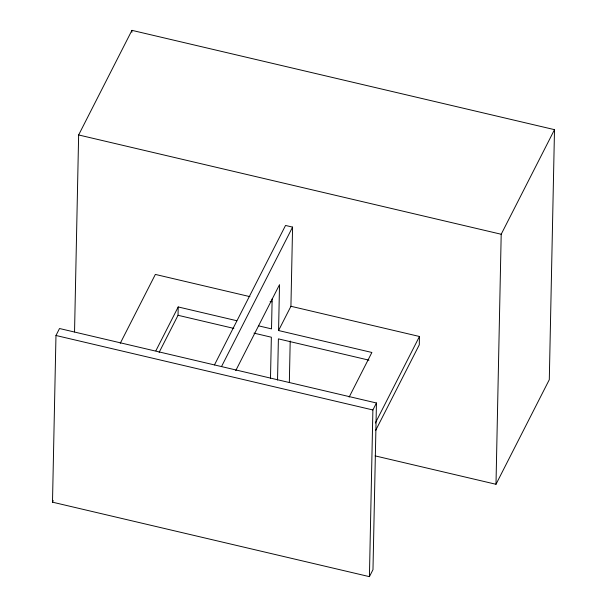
<?xml version="1.0" encoding="UTF-8"?>
<svg xmlns="http://www.w3.org/2000/svg" width="607" height="607" viewBox="0 0 607 607"><rect width="100%" height="100%" fill="white"/><g stroke="black" fill="none" stroke-linecap="round" stroke-linejoin="round"><path stroke-width="0.91" d="M52.498 502.171L55.973 335.489L59.524 328.516L376.446 402.995L372.979 569.677L369.42 576.65L52.498 502.171L53.295 500.623M74.54 331.946L78.637 134.959L131.939 30.35L554.502 129.655L549.297 379.678L495.995 484.28L375.134 455.88M131.901 32.247L131.939 30.35M159.148 352.348L178.033 315.291L178.208 306.952L236.76 320.716M270.494 378.373L271.352 337.219L253.969 333.129M272.148 298.947L271.519 328.88L258.711 325.876M277.536 380.035L278.393 338.873L368.965 360.156M349.139 397.107L371.879 352.47L278.567 330.534L279.516 284.698L235.744 370.611M289.342 382.478L290.199 341.005M278.567 330.534L290.928 306.277L292.574 227.109L285.533 225.455L214.461 364.928M369.42 576.65L372.888 409.968L376.446 402.995M290.928 306.277L419.452 336.483L419.278 344.822L375.612 430.522M495.995 484.28L501.2 234.256L554.502 129.655M120.247 343.319L155.354 274.425L249.909 296.641M155.893 350.747L178.208 306.952M221.502 366.582L292.574 227.109M375.361 423.026L419.452 336.483M78.637 134.959L501.2 234.256M270.107 301.391L271.944 301.823M178.033 315.291L233.839 328.402M55.973 335.489L372.888 409.968"/></g></svg>
